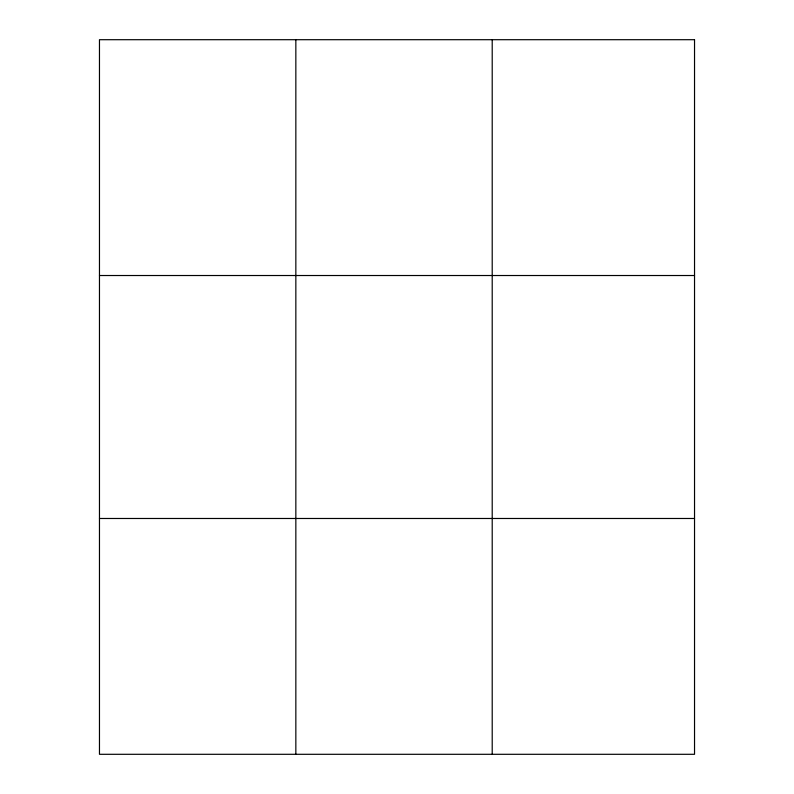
<?xml version="1.0" encoding="UTF-8"?>
<svg xmlns="http://www.w3.org/2000/svg" width="794" height="794" viewBox="0 0 794 794"><rect width="100%" height="100%" fill="white"/><g stroke="black" fill="none" stroke-linecap="round" stroke-linejoin="round"><path stroke-width="1.19" d="M295.844 754.3L295.844 39.7M492.211 754.3L492.211 39.7M99.468 275.518L694.532 275.518M99.468 518.482L694.532 518.482M694.532 39.7L694.532 754.3L99.468 754.3L99.468 39.7L694.532 39.7"/></g></svg>
